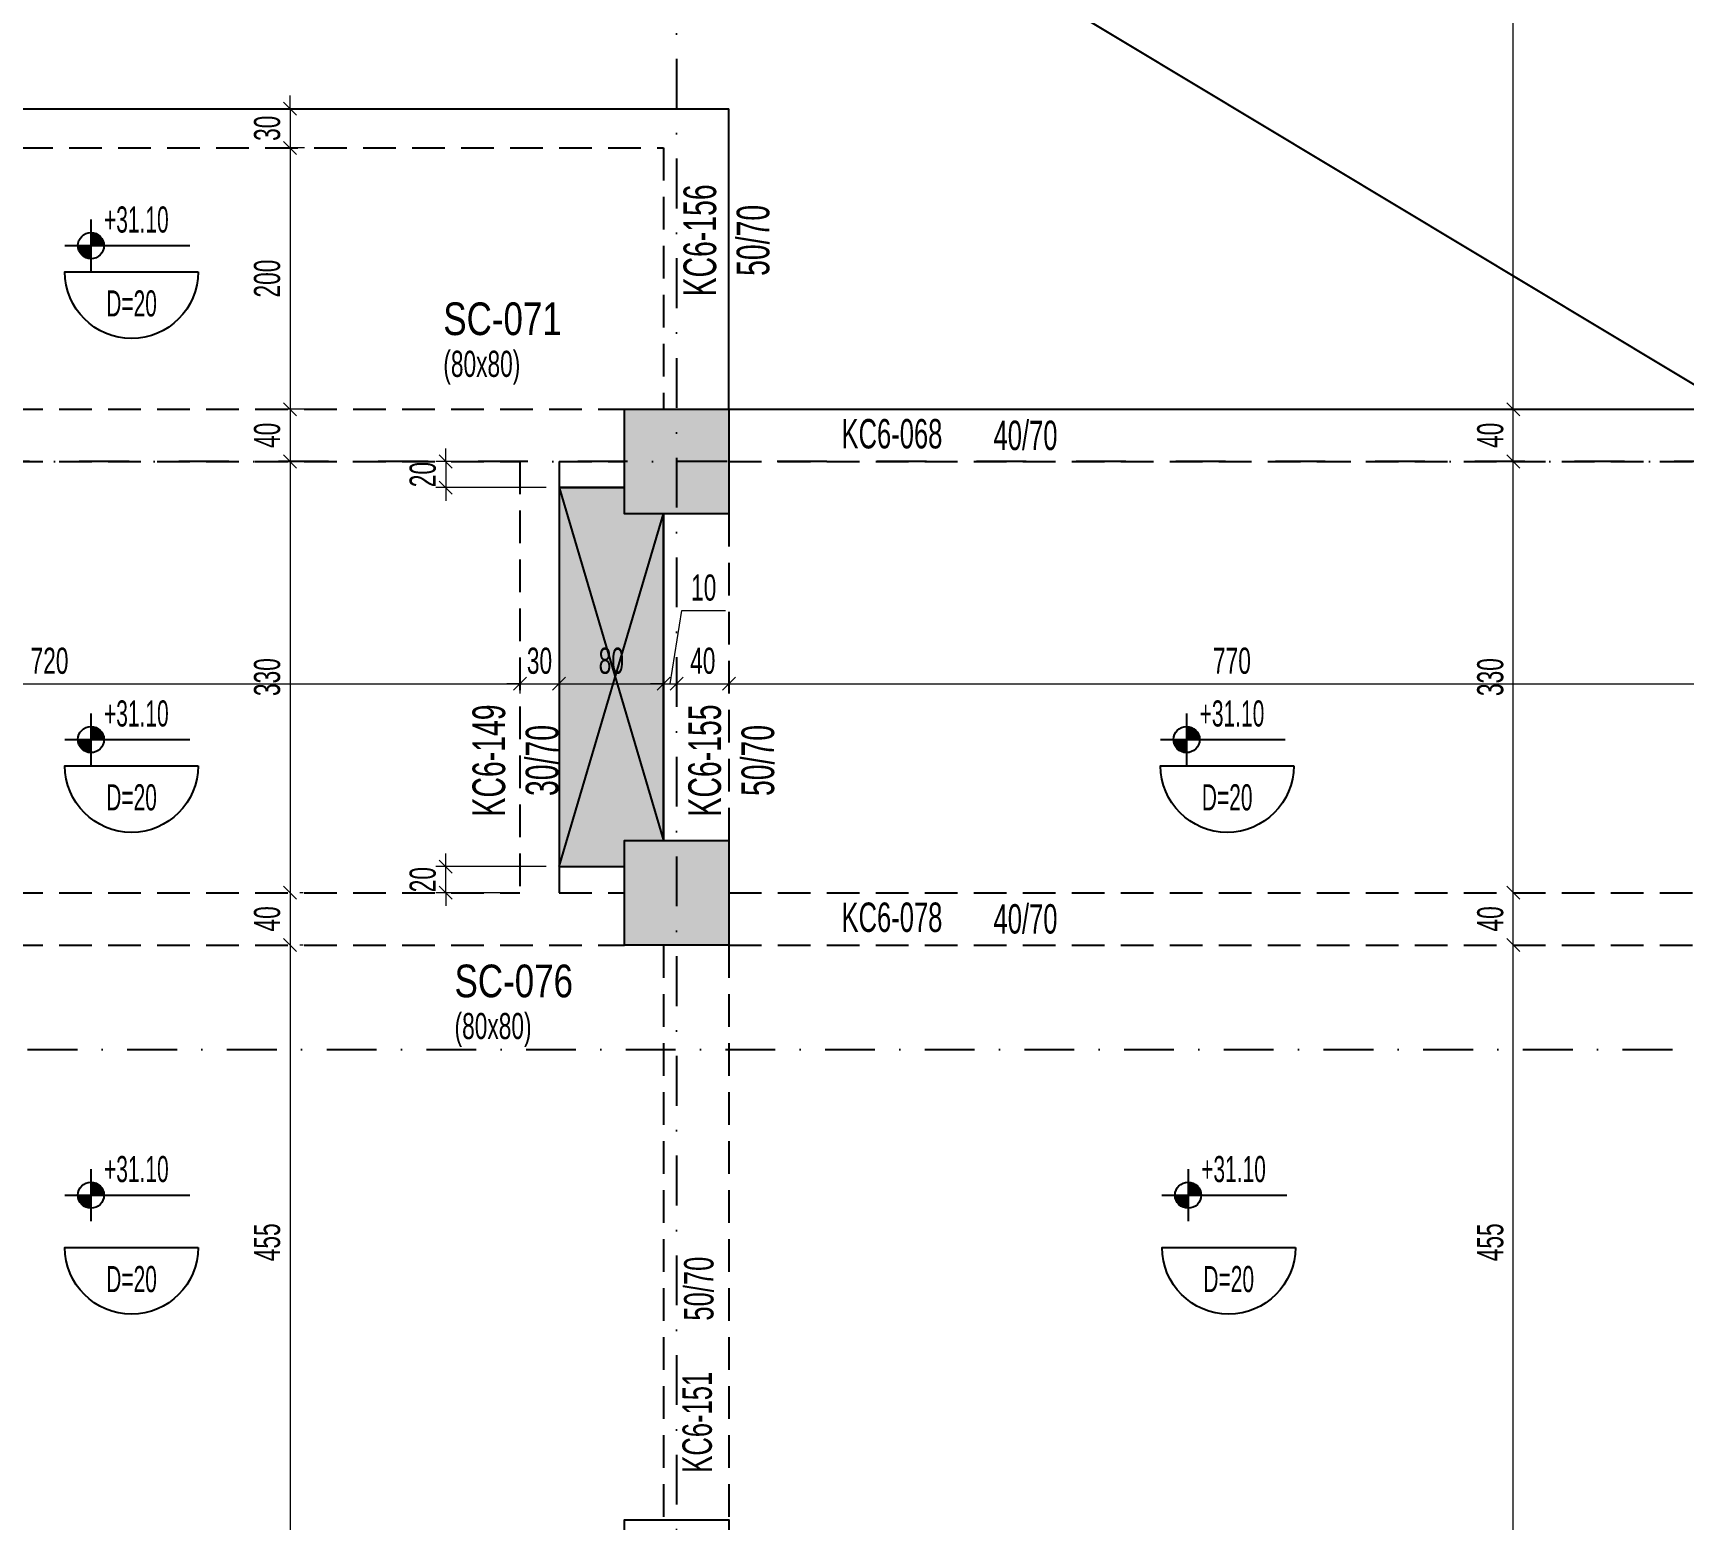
# Model space of a CAD drawing. Header units: millimetres. Extents: x -10495 to 6687, y -755 to 43288.
# Drawn here: x 2907 to 4171, y 890 to 2028 of the extents above; entities that cross this region are included whole.
import ezdxf
from ezdxf.enums import TextEntityAlignment as Align

# ---------------------------------------------------------------- set-up
doc = ezdxf.new("R2010")
doc.units = ezdxf.units.MM
doc.header["$LTSCALE"] = 100
doc.header["$PDSIZE"] = -100
doc.linetypes.add('DASHDOT', pattern=[25.4, 12.7, -6.35, 0, -6.35])
doc.linetypes.add('HIDDEN', pattern=[0.375, 0.25, -0.125])
for name, color, linetype in [('AKS_ULK', 8, 'DASHDOT'), ('BOSLUK SEMBOL_ULK', 118, 'Continuous'), ('BOSLUK_ULK', 21, 'Continuous'), ('KOLON-PERDE CEKIRDEK_ULK', 4, 'Continuous'), ('KOT_ULK', 7, 'Continuous'), ('TARAMA BOSLUK-TARIF SEFFAF YUZEYLER_ULK', 159, 'Continuous'), ('TARAMA SOLID_ULK', 251, 'Continuous')]:
    doc.layers.add(name, color=color, linetype=linetype)
for name, color, linetype, lineweight in [('DOSEME ISMI_ULK', 244, 'Continuous', 25), ('KIRIS BOYUT_ULK', 232, 'Continuous', 13), ('KIRIS CIZGI DUZ_ULK', 41, 'Continuous', 25), ('KIRIS CIZGI KESIK_ULK', 41, 'HIDDEN', 25), ('KIRIS ISIM_ULK', 221, 'Continuous', 13), ('KOLON BOYUT_ULK', 255, 'Continuous', 13), ('KOLON ISIM_ULK', 91, 'Continuous', 13), ('OLCU IC_ULK', 146, 'Continuous', 18)]:
    doc.layers.add(name, color=color, linetype=linetype, lineweight=lineweight)
doc.styles.add('ulkr-simplxtw.shx', font='ulkr-simplxtw.shx', dxfattribs={"width": 0.65})
doc.dimstyles.new('1-100-IC_ULK', dxfattribs={"dimscale": 10, "dimtxt": 2, "dimasz": 1, "dimexe": 0.75, "dimexo": 1, "dimgap": 0.75, "dimtad": 1, "dimdec": 1, "dimzin": 9, "dimdsep": 46, "dimtxsty": 'ulkr-simplxtw.shx', "dimblk": 'OBLIQUE', "dimcen": 0.1, "dimdle": 0.5, "dimclrd": 146, "dimclre": 146, "dimclrt": 2, "dimadec": 0, "dimazin": 2, "dimtfac": 1, "dimtdec": 1, "dimtix": 1, "dimtmove": 2, "dimatfit": 3, "dimldrblk": 'OBLIQUE', "dimfxl": 1, "dimtolj": 1, "dimtzin": 0, "dimlwd": -1, "dimlwe": -1, "dimarcsym": 0})

# ---------------------------------------------------------------- blocks, each defined once
blk = doc.blocks.new('*U17')
at = {"layer": 'KOT_ULK'}
h = blk.add_hatch(color=251, dxfattribs=at)
h.dxf.hatch_style = 1
h.paths.add_polyline_path([(0, 0), (-10, 0, 0.414214), (0, -10)])
h = blk.add_hatch(color=251, dxfattribs=at)
h.dxf.hatch_style = 1
h.paths.add_polyline_path([(10, 0, 0.414214), (0, 10), (0, 0)])
at = {"layer": 'KOT_ULK', "color": 12}
for p, q in [((0, 20), (0, -20)), ((-20, 0), (75.6, 0))]:
    blk.add_line(p, q, dxfattribs=at)
blk.add_circle((0, 0), 10, dxfattribs=at)
at = {"layer": 'KOT_ULK', "style": 'ulkr-simplxtw.shx', "width": 0.6}
for tag, p in [('6', (10, 145)), ('5', (10, 118)), ('4', (10, 91)), ('3', (10, 64)), ('2', (10, 37)), ('1', (10, 10))]:
    blk.add_attdef(tag, p, '', height=20, dxfattribs=at)
at = {"layer": 'KOT_ULK', "color": 242, "style": 'ulkr-simplxtw.shx', "width": 0.65}
blk.add_attdef('NOT', text='', height=20, dxfattribs=at).set_placement((14.8, -10), align=Align.TOP_LEFT)
blk = doc.blocks.new('Döşeme kalınğı_ULK')
at = {"layer": 'DOSEME ISMI_ULK', "color": 12}
blk.add_lwpolyline([(51, 0, -1), (-51, 0)], format="xyb", close=True, dxfattribs=at)
at = {"layer": 'DOSEME ISMI_ULK', "style": 'ulkr-simplxtw.shx', "width": 0.6}
blk.add_attdef('1', text='', height=20, dxfattribs=at).set_placement((0, -14.2), align=Align.TOP_CENTER)
blk = doc.blocks.new('*U26')
at = {"layer": 'KOLON BOYUT_ULK', "style": 'ulkr-simplxtw.shx', "width": 0.65}
blk.add_attdef('2', text='', height=20, dxfattribs=at).set_placement((0, -37), align=Align.TOP_LEFT)
at = {"layer": 'KOLON ISIM_ULK', "style": 'ulkr-simplxtw.shx', "width": 0.8}
blk.add_attdef('1', text='', height=25, dxfattribs=at).set_placement((0, 0), align=Align.TOP_LEFT)
blk = doc.blocks.new('_Oblique')
at = {"color": 0, "linetype": 'ByBlock', "lineweight": -2}
blk.add_line((-0.5, -0.5), (0.5, 0.5), dxfattribs=at)
blk = doc.blocks.new('*D1460')
at = {"layer": 'Defpoints', "color": 0, "transparency": 16777216}
for p in [(4015.3, 1330), (4040.3, 1330), (4015.3, 875)]:
    blk.add_point(p, dxfattribs=at)
at = {"layer": 'OLCU IC_ULK', "color": 146, "transparency": 16777216}
blk.add_line((4040.3, 870), (4040.3, 1335), dxfattribs=at)
at = {"layer": 'OLCU IC_ULK', "color": 146, "linetype": 'Continuous', "transparency": 16777216}
for p, q in [((4040.3, 1330), (4047.8, 1330)), ((4040.3, 875), (4047.8, 875))]:
    blk.add_line(p, q, dxfattribs=at)
at = {"layer": 'OLCU IC_ULK', "color": 146, "transparency": 16777216, "xscale": 10, "yscale": 10, "zscale": 10}
for p, rotation in [((4040.3, 1330), 90), ((4040.3, 875), 270)]:
    blk.add_blockref('_Oblique', p, dxfattribs=dict(at, rotation=rotation))
at = {"layer": 'OLCU IC_ULK', "color": 2, "transparency": 16777216, "insert": (4022.8, 1102.5), "char_height": 20, "attachment_point": 5, "rotation": 90, "style": 'ulkr-simplxtw.shx'}
blk.add_mtext('\\A1;455', dxfattribs=at)
blk = doc.blocks.new('*D1461')
at = {"layer": 'Defpoints', "color": 0, "transparency": 16777216}
for p in [(4015.3, 1370), (4040.3, 1370), (4015.3, 1330)]:
    blk.add_point(p, dxfattribs=at)
at = {"layer": 'OLCU IC_ULK', "color": 146, "transparency": 16777216}
blk.add_line((4040.3, 1325), (4040.3, 1375), dxfattribs=at)
at = {"layer": 'OLCU IC_ULK', "color": 146, "linetype": 'Continuous', "transparency": 16777216}
for p, q in [((4040.3, 1370), (4047.8, 1370)), ((4040.3, 1330), (4047.8, 1330))]:
    blk.add_line(p, q, dxfattribs=at)
at = {"layer": 'OLCU IC_ULK', "color": 146, "transparency": 16777216, "xscale": 10, "yscale": 10, "zscale": 10}
for p, rotation in [((4040.3, 1370), 90), ((4040.3, 1330), 270)]:
    blk.add_blockref('_Oblique', p, dxfattribs=dict(at, rotation=rotation))
at = {"layer": 'OLCU IC_ULK', "color": 2, "transparency": 16777216, "insert": (4022.8, 1350), "char_height": 20, "attachment_point": 5, "rotation": 90, "style": 'ulkr-simplxtw.shx'}
blk.add_mtext('\\A1;40', dxfattribs=at)
blk = doc.blocks.new('*D1462')
at = {"layer": 'Defpoints', "color": 0, "transparency": 16777216}
for p in [(4015.3, 1700), (4040.3, 1700), (4015.3, 1370)]:
    blk.add_point(p, dxfattribs=at)
at = {"layer": 'OLCU IC_ULK', "color": 146, "transparency": 16777216}
blk.add_line((4040.3, 1365), (4040.3, 1705), dxfattribs=at)
at = {"layer": 'OLCU IC_ULK', "color": 146, "linetype": 'Continuous', "transparency": 16777216}
for p, q in [((4040.3, 1700), (4047.8, 1700)), ((4040.3, 1370), (4047.8, 1370))]:
    blk.add_line(p, q, dxfattribs=at)
at = {"layer": 'OLCU IC_ULK', "color": 146, "transparency": 16777216, "xscale": 10, "yscale": 10, "zscale": 10}
for p, rotation in [((4040.3, 1700), 90), ((4040.3, 1370), 270)]:
    blk.add_blockref('_Oblique', p, dxfattribs=dict(at, rotation=rotation))
at = {"layer": 'OLCU IC_ULK', "color": 2, "transparency": 16777216, "insert": (4022.8, 1535), "char_height": 20, "attachment_point": 5, "rotation": 90, "style": 'ulkr-simplxtw.shx'}
blk.add_mtext('\\A1;330', dxfattribs=at)
blk = doc.blocks.new('*D1463')
at = {"layer": 'Defpoints', "color": 0, "transparency": 16777216}
for p in [(4015.3, 1740), (4040.3, 1740), (4015.3, 1700)]:
    blk.add_point(p, dxfattribs=at)
at = {"layer": 'OLCU IC_ULK', "color": 146, "transparency": 16777216}
blk.add_line((4040.3, 1695), (4040.3, 1745), dxfattribs=at)
at = {"layer": 'OLCU IC_ULK', "color": 146, "linetype": 'Continuous', "transparency": 16777216}
for p, q in [((4040.3, 1740), (4047.8, 1740)), ((4040.3, 1700), (4047.8, 1700))]:
    blk.add_line(p, q, dxfattribs=at)
at = {"layer": 'OLCU IC_ULK', "color": 146, "transparency": 16777216, "xscale": 10, "yscale": 10, "zscale": 10}
for p, rotation in [((4040.3, 1740), 90), ((4040.3, 1700), 270)]:
    blk.add_blockref('_Oblique', p, dxfattribs=dict(at, rotation=rotation))
at = {"layer": 'OLCU IC_ULK', "color": 2, "transparency": 16777216, "insert": (4022.8, 1720), "char_height": 20, "attachment_point": 5, "rotation": 90, "style": 'ulkr-simplxtw.shx'}
blk.add_mtext('\\A1;40', dxfattribs=at)
blk = doc.blocks.new('*D1464')
at = {"layer": 'Defpoints', "color": 0, "transparency": 16777216}
for p in [(4015.3, 3360), (4040.3, 3360), (4015.3, 1740)]:
    blk.add_point(p, dxfattribs=at)
at = {"layer": 'OLCU IC_ULK', "color": 146, "transparency": 16777216}
blk.add_line((4040.3, 1735), (4040.3, 3365), dxfattribs=at)
at = {"layer": 'OLCU IC_ULK', "color": 146, "linetype": 'Continuous', "transparency": 16777216}
for p, q in [((4040.3, 3360), (4047.8, 3360)), ((4040.3, 1740), (4047.8, 1740))]:
    blk.add_line(p, q, dxfattribs=at)
at = {"layer": 'OLCU IC_ULK', "color": 146, "transparency": 16777216, "xscale": 10, "yscale": 10, "zscale": 10}
for p, rotation in [((4040.3, 3360), 90), ((4040.3, 1740), 270)]:
    blk.add_blockref('_Oblique', p, dxfattribs=dict(at, rotation=rotation))
at = {"layer": 'OLCU IC_ULK', "color": 2, "transparency": 16777216, "insert": (4022.8, 2550), "char_height": 20, "attachment_point": 5, "rotation": 90, "style": 'ulkr-simplxtw.shx'}
blk.add_mtext('\\A1;1620', dxfattribs=at)
blk = doc.blocks.new('*D1532')
at = {"layer": 'Defpoints', "color": 0, "transparency": 16777216}
for p in [(2560, 1557.4), (3280, 1554.9), (3280, 1529.9)]:
    blk.add_point(p, dxfattribs=at)
at = {"layer": 'OLCU IC_ULK', "color": 146, "transparency": 16777216}
blk.add_line((2555, 1529.9), (3285, 1529.9), dxfattribs=at)
at = {"layer": 'OLCU IC_ULK', "color": 146, "linetype": 'Continuous', "transparency": 16777216}
for p, q in [((2560, 1529.9), (2560, 1522.4)), ((3280, 1529.9), (3280, 1522.4))]:
    blk.add_line(p, q, dxfattribs=at)
at = {"layer": 'OLCU IC_ULK', "color": 146, "transparency": 16777216, "xscale": 10, "yscale": 10, "zscale": 10, "rotation": 180}
blk.add_blockref('_Oblique', (2560, 1529.9), dxfattribs=at)
at = {"layer": 'OLCU IC_ULK', "color": 146, "transparency": 16777216, "xscale": 10, "yscale": 10, "zscale": 10}
blk.add_blockref('_Oblique', (3280, 1529.9), dxfattribs=at)
at = {"layer": 'OLCU IC_ULK', "color": 2, "transparency": 16777216, "insert": (2920, 1547.4), "char_height": 20, "attachment_point": 5, "style": 'ulkr-simplxtw.shx'}
blk.add_mtext('\\A1;720', dxfattribs=at)
blk = doc.blocks.new('*D1533')
at = {"layer": 'Defpoints', "color": 0, "transparency": 16777216}
for p in [(3390, 1554.9), (3400, 1554.9), (3400, 1529.9)]:
    blk.add_point(p, dxfattribs=at)
at = {"layer": 'OLCU IC_ULK', "color": 146, "transparency": 16777216}
for p, q in [((3395, 1529.9), (3403.9, 1585.9)), ((3403.9, 1585.9), (3437.5, 1585.9)), ((3390, 1529.9), (3380, 1529.9)), ((3390, 1529.9), (3400, 1529.9)), ((3390, 1529.9), (3400, 1529.9)), ((3400, 1529.9), (3410, 1529.9))]:
    blk.add_line(p, q, dxfattribs=at)
at = {"layer": 'OLCU IC_ULK', "color": 146, "linetype": 'Continuous', "transparency": 16777216}
for p, q in [((3390, 1529.9), (3390, 1522.4)), ((3400, 1529.9), (3400, 1522.4))]:
    blk.add_line(p, q, dxfattribs=at)
at = {"layer": 'OLCU IC_ULK', "color": 146, "transparency": 16777216, "xscale": 10, "yscale": 10, "zscale": 10}
blk.add_blockref('_Oblique', (3390, 1529.9), dxfattribs=at)
at = {"layer": 'OLCU IC_ULK', "color": 146, "transparency": 16777216, "xscale": 10, "yscale": 10, "zscale": 10, "rotation": 180}
blk.add_blockref('_Oblique', (3400, 1529.9), dxfattribs=at)
at = {"layer": 'OLCU IC_ULK', "color": 2, "transparency": 16777216, "insert": (3420.7, 1603.4), "char_height": 20, "attachment_point": 5, "style": 'ulkr-simplxtw.shx'}
blk.add_mtext('\\A1;10', dxfattribs=at)
blk = doc.blocks.new('*D1534')
at = {"layer": 'Defpoints', "color": 0, "transparency": 16777216}
for p in [(3400, 1554.9), (3440, 1554.9), (3440, 1529.9)]:
    blk.add_point(p, dxfattribs=at)
at = {"layer": 'OLCU IC_ULK', "color": 146, "transparency": 16777216}
blk.add_line((3395, 1529.9), (3445, 1529.9), dxfattribs=at)
at = {"layer": 'OLCU IC_ULK', "color": 146, "linetype": 'Continuous', "transparency": 16777216}
for p, q in [((3400, 1529.9), (3400, 1522.4)), ((3440, 1529.9), (3440, 1522.4))]:
    blk.add_line(p, q, dxfattribs=at)
at = {"layer": 'OLCU IC_ULK', "color": 146, "transparency": 16777216, "xscale": 10, "yscale": 10, "zscale": 10, "rotation": 180}
blk.add_blockref('_Oblique', (3400, 1529.9), dxfattribs=at)
at = {"layer": 'OLCU IC_ULK', "color": 146, "transparency": 16777216, "xscale": 10, "yscale": 10, "zscale": 10}
blk.add_blockref('_Oblique', (3440, 1529.9), dxfattribs=at)
at = {"layer": 'OLCU IC_ULK', "color": 2, "transparency": 16777216, "insert": (3420, 1547.4), "char_height": 20, "attachment_point": 5, "style": 'ulkr-simplxtw.shx'}
blk.add_mtext('\\A1;40', dxfattribs=at)
blk = doc.blocks.new('*D1536')
at = {"layer": 'Defpoints', "color": 0, "transparency": 16777216}
for p in [(3440, 1554.9), (4210, 1554.9), (4210, 1529.9)]:
    blk.add_point(p, dxfattribs=at)
at = {"layer": 'OLCU IC_ULK', "color": 146, "transparency": 16777216}
blk.add_line((3435, 1529.9), (4215, 1529.9), dxfattribs=at)
at = {"layer": 'OLCU IC_ULK', "color": 146, "linetype": 'Continuous', "transparency": 16777216}
for p, q in [((3440, 1529.9), (3440, 1522.4)), ((4210, 1529.9), (4210, 1522.4))]:
    blk.add_line(p, q, dxfattribs=at)
at = {"layer": 'OLCU IC_ULK', "color": 146, "transparency": 16777216, "xscale": 10, "yscale": 10, "zscale": 10, "rotation": 180}
blk.add_blockref('_Oblique', (3440, 1529.9), dxfattribs=at)
at = {"layer": 'OLCU IC_ULK', "color": 146, "transparency": 16777216, "xscale": 10, "yscale": 10, "zscale": 10}
blk.add_blockref('_Oblique', (4210, 1529.9), dxfattribs=at)
at = {"layer": 'OLCU IC_ULK', "color": 2, "transparency": 16777216, "insert": (3825, 1547.4), "char_height": 20, "attachment_point": 5, "style": 'ulkr-simplxtw.shx'}
blk.add_mtext('\\A1;770', dxfattribs=at)
blk = doc.blocks.new('*D1548')
at = {"layer": 'Defpoints', "color": 0, "transparency": 16777216}
for p in [(3310, 1554.9), (3390, 1554.9), (3390, 1529.9)]:
    blk.add_point(p, dxfattribs=at)
at = {"layer": 'OLCU IC_ULK', "color": 146, "linetype": 'Continuous', "transparency": 16777216}
for p, q in [((3310, 1544.9), (3310, 1522.4)), ((3390, 1544.9), (3390, 1522.4))]:
    blk.add_line(p, q, dxfattribs=at)
at = {"layer": 'OLCU IC_ULK', "color": 146, "transparency": 16777216}
blk.add_line((3305, 1529.9), (3395, 1529.9), dxfattribs=at)
at = {"layer": 'OLCU IC_ULK', "color": 146, "transparency": 16777216, "xscale": 10, "yscale": 10, "zscale": 10, "rotation": 180}
blk.add_blockref('_Oblique', (3310, 1529.9), dxfattribs=at)
at = {"layer": 'OLCU IC_ULK', "color": 146, "transparency": 16777216, "xscale": 10, "yscale": 10, "zscale": 10}
blk.add_blockref('_Oblique', (3390, 1529.9), dxfattribs=at)
at = {"layer": 'OLCU IC_ULK', "color": 2, "transparency": 16777216, "insert": (3350, 1547.4), "char_height": 20, "attachment_point": 5, "style": 'ulkr-simplxtw.shx'}
blk.add_mtext('\\A1;80', dxfattribs=at)
blk = doc.blocks.new('*D1549')
at = {"layer": 'Defpoints', "color": 0, "transparency": 16777216}
for p in [(3280, 1554.9), (3310, 1554.9), (3310, 1529.9)]:
    blk.add_point(p, dxfattribs=at)
at = {"layer": 'OLCU IC_ULK', "color": 146, "linetype": 'Continuous', "transparency": 16777216}
for p, q in [((3280, 1544.9), (3280, 1522.4)), ((3310, 1544.9), (3310, 1522.4))]:
    blk.add_line(p, q, dxfattribs=at)
at = {"layer": 'OLCU IC_ULK', "color": 146, "transparency": 16777216}
for p, q in [((3280, 1529.9), (3270, 1529.9)), ((3280, 1529.9), (3310, 1529.9)), ((3310, 1529.9), (3320, 1529.9))]:
    blk.add_line(p, q, dxfattribs=at)
at = {"layer": 'OLCU IC_ULK', "color": 146, "transparency": 16777216, "xscale": 10, "yscale": 10, "zscale": 10}
blk.add_blockref('_Oblique', (3280, 1529.9), dxfattribs=at)
at = {"layer": 'OLCU IC_ULK', "color": 146, "transparency": 16777216, "xscale": 10, "yscale": 10, "zscale": 10, "rotation": 180}
blk.add_blockref('_Oblique', (3310, 1529.9), dxfattribs=at)
at = {"layer": 'OLCU IC_ULK', "color": 2, "transparency": 16777216, "insert": (3295, 1547.4), "char_height": 20, "attachment_point": 5, "style": 'ulkr-simplxtw.shx'}
blk.add_mtext('\\A1;30', dxfattribs=at)
blk = doc.blocks.new('*D1578')
at = {"layer": 'Defpoints', "color": 0, "transparency": 16777216}
for p in [(3223.2, 1390), (3310, 1390), (3280, 1370)]:
    blk.add_point(p, dxfattribs=at)
at = {"layer": 'OLCU IC_ULK', "color": 146, "linetype": 'Continuous', "transparency": 16777216}
for p, q in [((3300, 1390), (3215.7, 1390)), ((3270, 1370), (3215.7, 1370))]:
    blk.add_line(p, q, dxfattribs=at)
at = {"layer": 'OLCU IC_ULK', "color": 146, "transparency": 16777216}
for p, q in [((3223.2, 1390), (3223.2, 1400)), ((3223.2, 1370), (3223.2, 1390)), ((3223.2, 1370), (3223.2, 1360))]:
    blk.add_line(p, q, dxfattribs=at)
at = {"layer": 'OLCU IC_ULK', "color": 146, "transparency": 16777216, "xscale": 10, "yscale": 10, "zscale": 10}
for p, rotation in [((3223.2, 1390), 270), ((3223.2, 1370), 90)]:
    blk.add_blockref('_Oblique', p, dxfattribs=dict(at, rotation=rotation))
at = {"layer": 'OLCU IC_ULK', "color": 2, "transparency": 16777216, "insert": (3205.7, 1380), "char_height": 20, "attachment_point": 5, "rotation": 90, "style": 'ulkr-simplxtw.shx'}
blk.add_mtext('\\A1;20', dxfattribs=at)
blk = doc.blocks.new('*D1631')
at = {"layer": 'Defpoints', "color": 0, "transparency": 16777216}
for p in [(3280, 1700), (3223.2, 1680), (3310, 1680)]:
    blk.add_point(p, dxfattribs=at)
at = {"layer": 'OLCU IC_ULK', "color": 146, "transparency": 16777216}
for p, q in [((3223.2, 1700), (3223.2, 1710)), ((3223.2, 1700), (3223.2, 1680)), ((3223.2, 1680), (3223.2, 1670))]:
    blk.add_line(p, q, dxfattribs=at)
at = {"layer": 'OLCU IC_ULK', "color": 146, "linetype": 'Continuous', "transparency": 16777216}
for p, q in [((3270, 1700), (3215.7, 1700)), ((3300, 1680), (3215.7, 1680))]:
    blk.add_line(p, q, dxfattribs=at)
at = {"layer": 'OLCU IC_ULK', "color": 146, "transparency": 16777216, "xscale": 10, "yscale": 10, "zscale": 10}
for p, rotation in [((3223.2, 1700), 270), ((3223.2, 1680), 90)]:
    blk.add_blockref('_Oblique', p, dxfattribs=dict(at, rotation=rotation))
at = {"layer": 'OLCU IC_ULK', "color": 2, "transparency": 16777216, "insert": (3205.7, 1690), "char_height": 20, "attachment_point": 5, "rotation": 90, "style": 'ulkr-simplxtw.shx'}
blk.add_mtext('\\A1;20', dxfattribs=at)
blk = doc.blocks.new('*D1643')
at = {"layer": 'Defpoints', "color": 0, "transparency": 16777216}
for p in [(3125.2, 1970), (3104.1, 1940), (3125.2, 1940)]:
    blk.add_point(p, dxfattribs=at)
at = {"layer": 'OLCU IC_ULK', "color": 146, "transparency": 16777216}
for p, q in [((3104.1, 1970), (3104.1, 1980)), ((3104.1, 1970), (3104.1, 1940)), ((3104.1, 1940), (3104.1, 1930))]:
    blk.add_line(p, q, dxfattribs=at)
at = {"layer": 'OLCU IC_ULK', "color": 146, "linetype": 'Continuous', "transparency": 16777216}
for p, q in [((3115.2, 1970), (3096.6, 1970)), ((3115.2, 1940), (3096.6, 1940))]:
    blk.add_line(p, q, dxfattribs=at)
at = {"layer": 'OLCU IC_ULK', "color": 146, "transparency": 16777216, "xscale": 10, "yscale": 10, "zscale": 10}
for p, rotation in [((3104.1, 1970), 270), ((3104.1, 1940), 90)]:
    blk.add_blockref('_Oblique', p, dxfattribs=dict(at, rotation=rotation))
at = {"layer": 'OLCU IC_ULK', "color": 2, "transparency": 16777216, "insert": (3086.6, 1955), "char_height": 20, "attachment_point": 5, "rotation": 90, "style": 'ulkr-simplxtw.shx'}
blk.add_mtext('\\A1;30', dxfattribs=at)
blk = doc.blocks.new('*D1644')
at = {"layer": 'Defpoints', "color": 0, "transparency": 16777216}
for p in [(3125.2, 1940), (3104.1, 1740), (3125.2, 1740)]:
    blk.add_point(p, dxfattribs=at)
at = {"layer": 'OLCU IC_ULK', "color": 146, "linetype": 'Continuous', "transparency": 16777216}
for p, q in [((3115.2, 1940), (3096.6, 1940)), ((3115.2, 1740), (3096.6, 1740))]:
    blk.add_line(p, q, dxfattribs=at)
at = {"layer": 'OLCU IC_ULK', "color": 146, "transparency": 16777216}
blk.add_line((3104.1, 1945), (3104.1, 1735), dxfattribs=at)
at = {"layer": 'OLCU IC_ULK', "color": 146, "transparency": 16777216, "xscale": 10, "yscale": 10, "zscale": 10}
for p, rotation in [((3104.1, 1940), 90), ((3104.1, 1740), 270)]:
    blk.add_blockref('_Oblique', p, dxfattribs=dict(at, rotation=rotation))
at = {"layer": 'OLCU IC_ULK', "color": 2, "transparency": 16777216, "insert": (3086.6, 1840), "char_height": 20, "attachment_point": 5, "rotation": 90, "style": 'ulkr-simplxtw.shx'}
blk.add_mtext('\\A1;200', dxfattribs=at)
blk = doc.blocks.new('*D1645')
at = {"layer": 'Defpoints', "color": 0, "transparency": 16777216}
for p in [(3125.2, 1740), (3104.1, 1700), (3125.2, 1700)]:
    blk.add_point(p, dxfattribs=at)
at = {"layer": 'OLCU IC_ULK', "color": 146, "transparency": 16777216}
blk.add_line((3104.1, 1745), (3104.1, 1695), dxfattribs=at)
at = {"layer": 'OLCU IC_ULK', "color": 146, "linetype": 'Continuous', "transparency": 16777216}
for p, q in [((3115.2, 1740), (3096.6, 1740)), ((3115.2, 1700), (3096.6, 1700))]:
    blk.add_line(p, q, dxfattribs=at)
at = {"layer": 'OLCU IC_ULK', "color": 146, "transparency": 16777216, "xscale": 10, "yscale": 10, "zscale": 10}
for p, rotation in [((3104.1, 1740), 90), ((3104.1, 1700), 270)]:
    blk.add_blockref('_Oblique', p, dxfattribs=dict(at, rotation=rotation))
at = {"layer": 'OLCU IC_ULK', "color": 2, "transparency": 16777216, "insert": (3086.6, 1720), "char_height": 20, "attachment_point": 5, "rotation": 90, "style": 'ulkr-simplxtw.shx'}
blk.add_mtext('\\A1;40', dxfattribs=at)
blk = doc.blocks.new('*D1646')
at = {"layer": 'Defpoints', "color": 0, "transparency": 16777216}
for p in [(3125.2, 1700), (3104.1, 1370), (3104.1, 1370)]:
    blk.add_point(p, dxfattribs=at)
at = {"layer": 'OLCU IC_ULK', "color": 146, "linetype": 'Continuous', "transparency": 16777216}
for p, q in [((3115.2, 1700), (3096.6, 1700)), ((3114.1, 1370), (3111.6, 1370))]:
    blk.add_line(p, q, dxfattribs=at)
at = {"layer": 'OLCU IC_ULK', "color": 146, "transparency": 16777216}
blk.add_line((3104.1, 1705), (3104.1, 1365), dxfattribs=at)
at = {"layer": 'OLCU IC_ULK', "color": 146, "transparency": 16777216, "xscale": 10, "yscale": 10, "zscale": 10}
for p, rotation in [((3104.1, 1700), 90), ((3104.1, 1370), 270)]:
    blk.add_blockref('_Oblique', p, dxfattribs=dict(at, rotation=rotation))
at = {"layer": 'OLCU IC_ULK', "color": 2, "transparency": 16777216, "insert": (3086.6, 1535), "char_height": 20, "attachment_point": 5, "rotation": 90, "style": 'ulkr-simplxtw.shx'}
blk.add_mtext('\\A1;330', dxfattribs=at)
blk = doc.blocks.new('*D1647')
at = {"layer": 'Defpoints', "color": 0, "transparency": 16777216}
for p in [(3104.1, 1370), (3104.1, 1330), (3104.1, 1330)]:
    blk.add_point(p, dxfattribs=at)
at = {"layer": 'OLCU IC_ULK', "color": 146, "transparency": 16777216}
blk.add_line((3104.1, 1375), (3104.1, 1325), dxfattribs=at)
at = {"layer": 'OLCU IC_ULK', "color": 146, "linetype": 'Continuous', "transparency": 16777216}
for p, q in [((3114.1, 1370), (3111.6, 1370)), ((3114.1, 1330), (3111.6, 1330))]:
    blk.add_line(p, q, dxfattribs=at)
at = {"layer": 'OLCU IC_ULK', "color": 146, "transparency": 16777216, "xscale": 10, "yscale": 10, "zscale": 10}
for p, rotation in [((3104.1, 1370), 90), ((3104.1, 1330), 270)]:
    blk.add_blockref('_Oblique', p, dxfattribs=dict(at, rotation=rotation))
at = {"layer": 'OLCU IC_ULK', "color": 2, "transparency": 16777216, "insert": (3086.6, 1350), "char_height": 20, "attachment_point": 5, "rotation": 90, "style": 'ulkr-simplxtw.shx'}
blk.add_mtext('\\A1;40', dxfattribs=at)
blk = doc.blocks.new('*D1648')
at = {"layer": 'Defpoints', "color": 0, "transparency": 16777216}
for p in [(3104.1, 1330), (3104.1, 875), (3104.1, 875)]:
    blk.add_point(p, dxfattribs=at)
at = {"layer": 'OLCU IC_ULK', "color": 146, "transparency": 16777216}
blk.add_line((3104.1, 1335), (3104.1, 870), dxfattribs=at)
at = {"layer": 'OLCU IC_ULK', "color": 146, "linetype": 'Continuous', "transparency": 16777216}
for p, q in [((3114.1, 1330), (3111.6, 1330)), ((3114.1, 875), (3111.6, 875))]:
    blk.add_line(p, q, dxfattribs=at)
at = {"layer": 'OLCU IC_ULK', "color": 146, "transparency": 16777216, "xscale": 10, "yscale": 10, "zscale": 10}
for p, rotation in [((3104.1, 1330), 90), ((3104.1, 875), 270)]:
    blk.add_blockref('_Oblique', p, dxfattribs=dict(at, rotation=rotation))
at = {"layer": 'OLCU IC_ULK', "color": 2, "transparency": 16777216, "insert": (3086.6, 1102.5), "char_height": 20, "attachment_point": 5, "rotation": 90, "style": 'ulkr-simplxtw.shx'}
blk.add_mtext('\\A1;455', dxfattribs=at)
blk = doc.blocks.new('Kiriş_Sembol_ULK')
at = {"layer": 'KIRIS BOYUT_ULK', "style": 'ulkr-simplxtw.shx', "width": 0.65}
blk.add_attdef('B', text='', height=25, dxfattribs=at).set_placement((21, 0.4), align=Align.MIDDLE_LEFT)
at = {"layer": 'KIRIS ISIM_ULK', "style": 'ulkr-simplxtw.shx', "width": 0.65}
blk.add_attdef('K', text='', height=25, dxfattribs=at).set_placement((-18.2, 12.9), align=Align.TOP_RIGHT)
blk = doc.blocks.new('*U9')
at = {"layer": 'KIRIS BOYUT_ULK', "style": 'ulkr-simplxtw.shx', "width": 0.65}
blk.add_attdef('B', text='', height=25, dxfattribs=at).set_placement((10.8, -15.7), align=Align.TOP_CENTER)
at = {"layer": 'KIRIS ISIM_ULK', "style": 'ulkr-simplxtw.shx', "width": 0.65}
blk.add_attdef('K', text='', height=25, dxfattribs=at).set_placement((10.8, 25), align=Align.TOP_CENTER)

msp = doc.modelspace()

# ---------------------------------------------------------------- hatches: boundary and pattern name
at = {"layer": 'TARAMA BOSLUK-TARIF SEFFAF YUZEYLER_ULK'}
h = msp.add_hatch(color=256, dxfattribs=at)
h.dxf.hatch_style = 1
h.paths.add_polyline_path([(3390, 1660), (3360, 1660), (3360, 1680), (3310, 1680), (3310, 1390), (3360, 1390), (3360, 1410), (3390, 1410)])
at = {"layer": 'TARAMA SOLID_ULK'}
h = msp.add_hatch(color=256, dxfattribs=at)
h.dxf.hatch_style = 1
h.paths.add_polyline_path([(3440, 1740), (3440, 1660), (3360, 1660), (3360, 1740)])
h = msp.add_hatch(color=256, dxfattribs=at)
h.dxf.hatch_style = 1
h.paths.add_polyline_path([(3440, 1410), (3440, 1330), (3360, 1330), (3360, 1410)])

# ---------------------------------------------------------------- linework, layer by layer
at = {"layer": 'AKS_ULK', "ltscale": 0.03}
for points in [[(3400, 3915.6), (3400, -634.71)], [(6566.96, 1700), (-759.17, 1700)], [(-759.17, 1250), (6566.96, 1250)]]:
    msp.add_lwpolyline(points, dxfattribs=at)
at = {"layer": 'BOSLUK SEMBOL_ULK'}
for p, q in [((3310, 1680), (3390, 1410)), ((3310, 1390), (3390, 1660))]:
    msp.add_line(p, q, dxfattribs=at)
msp.add_lwpolyline([(4210, 1740), (2811.25, 2580.48), (3154.82, 2580.48), (1740, 3360)], dxfattribs=at)
at = {"layer": 'BOSLUK_ULK'}
for p, q in [((3310, 1680), (3360, 1680)), ((3310, 1680), (3310, 1390)), ((3390, 1660), (3390, 1410))]:
    msp.add_line(p, q, dxfattribs=at)
at = {"layer": 'KIRIS CIZGI DUZ_ULK'}
for p, q in [((2510, 1970), (3440, 1970)), ((3440, 1740), (3440, 1970)), ((3440, 1740), (4210, 1740)), ((3360, 1680), (3310, 1680)), ((3310, 1680), (3310, 1390)), ((3390, 1410), (3390, 1660)), ((3310, 1390), (3360, 1390))]:
    msp.add_line(p, q, dxfattribs=at)
at = {"layer": 'KIRIS CIZGI KESIK_ULK'}
for p, q in [((2560, 1940), (3390, 1940)), ((3390, 1940), (3390, 1740)), ((2590, 1740), (3360, 1740)), ((2590, 1700), (3280, 1700)), ((3280, 1700), (3280, 1370)), ((3310, 1700), (3310, 1680)), ((3310, 1700), (3360, 1700)), ((3440, 1700), (4210, 1700)), ((3440, 1660), (3440, 1410)), ((3310, 1390), (3310, 1370)), ((2590, 1370), (3280, 1370)), ((3310, 1370), (3360, 1370)), ((3310, 1370), (3360, 1370)), ((3440, 1370), (4210, 1370)), ((2590, 1330), (3360, 1330)), ((3390, 1330), (3390, 890)), ((3440, 1330), (4210, 1330)), ((3440, 1330), (3440, 890))]:
    msp.add_line(p, q, dxfattribs=at)
at = {"layer": 'KOLON-PERDE CEKIRDEK_ULK'}
for points in [[(3440, 1660), (3360, 1660), (3360, 1740), (3440, 1740)], [(3440, 1330), (3360, 1330), (3360, 1410), (3440, 1410)], [(3440, 810), (3360, 810), (3360, 890), (3440, 890)]]:
    msp.add_lwpolyline(points, close=True, dxfattribs=at)

# ---------------------------------------------------------------- block references
at = {"layer": 'DOSEME ISMI_ULK'}
for p in [(2982.77, 1845.19), (2982.77, 1467.2), (3821.35, 1467.2), (2982.77, 1098.56), (3822.54, 1098.56)]:
    msp.add_blockref('Döşeme kalınğı_ULK', p, dxfattribs=at).add_auto_attribs({'1': 'D=20'})
at = {"layer": 'KIRIS ISIM_ULK', "rotation": 90}
for p, values in [((3430.23, 1858.42), {'K': 'KC6-156', 'B': '50/70'}), ((3268.73, 1460.41), {'K': 'KC6-149', 'B': '30/70'}), ((3433.91, 1460.41), {'K': 'KC6-155', 'B': '50/70'})]:
    msp.add_blockref('*U9', p, dxfattribs=at).add_auto_attribs(values)
at = {"layer": 'KIRIS ISIM_ULK'}
ref = msp.add_blockref('Kiriş_Sembol_ULK', (3621.53, 1719.56), dxfattribs=at)
ref.add_attrib('B', '40/70', dxfattribs={"layer": 'KIRIS BOYUT_ULK', "height": 22.5, "style": 'ulkr-simplxtw.shx', "width": 0.65}).set_placement((3642.54, 1720), align=Align.MIDDLE_LEFT)
ref.add_attrib('K', 'KC6-068', dxfattribs={"height": 22.5, "style": 'ulkr-simplxtw.shx', "width": 0.65}).set_placement((3603.37, 1732.5), align=Align.TOP_RIGHT)
ref = msp.add_blockref('Kiriş_Sembol_ULK', (3621.53, 1349.56), dxfattribs=at)
ref.add_attrib('B', '40/70', dxfattribs={"layer": 'KIRIS BOYUT_ULK', "height": 22.5, "style": 'ulkr-simplxtw.shx', "width": 0.65}).set_placement((3642.54, 1350), align=Align.MIDDLE_LEFT)
ref.add_attrib('K', 'KC6-078', dxfattribs={"height": 22.5, "style": 'ulkr-simplxtw.shx', "width": 0.65}).set_placement((3603.37, 1362.5), align=Align.TOP_RIGHT)
ref = msp.add_blockref('Kiriş_Sembol_ULK', (3417.37, 1021.53), dxfattribs=dict(at, rotation=90))
ref.add_attrib('B', '50/70', dxfattribs={"layer": 'KIRIS BOYUT_ULK', "height": 22.5, "rotation": 90, "style": 'ulkr-simplxtw.shx', "width": 0.65}).set_placement((3416.93, 1042.54), align=Align.MIDDLE_LEFT)
ref.add_attrib('K', 'KC6-151', dxfattribs={"height": 22.5, "rotation": 90, "style": 'ulkr-simplxtw.shx', "width": 0.65}).set_placement((3404.43, 1003.38), align=Align.TOP_RIGHT)
at = {"layer": 'KOLON ISIM_ULK'}
for p, values in [((3221.4, 1821.75), {'1': 'SC-071', '2': '(80x80)'}), ((3230, 1315), {'1': 'SC-076', '2': '(80x80)'})]:
    msp.add_blockref('*U26', p, dxfattribs=at).add_auto_attribs(values)
at = {"layer": 'KOT_ULK'}
ref = msp.add_blockref('*U17', (2951.68, 1865.19), dxfattribs=at)
ref.add_attrib('1', '+31.10', (2961.68, 1875.19), dxfattribs={"height": 20, "style": 'ulkr-simplxtw.shx', "width": 0.6})
ref = msp.add_blockref('*U17', (2951.68, 1487.2), dxfattribs=at)
ref.add_attrib('1', '+31.10', (2961.68, 1497.2), dxfattribs={"height": 20, "style": 'ulkr-simplxtw.shx', "width": 0.6})
ref = msp.add_blockref('*U17', (3790.26, 1487.2), dxfattribs=at)
ref.add_attrib('1', '+31.10', (3800.26, 1497.2), dxfattribs={"height": 20, "style": 'ulkr-simplxtw.shx', "width": 0.6})
ref = msp.add_blockref('*U17', (2951.68, 1138.56), dxfattribs=at)
ref.add_attrib('1', '+31.10', (2961.68, 1148.56), dxfattribs={"height": 20, "style": 'ulkr-simplxtw.shx', "width": 0.6})
ref = msp.add_blockref('*U17', (3791.44, 1138.56), dxfattribs=at)
ref.add_attrib('1', '+31.10', (3801.44, 1148.56), dxfattribs={"height": 20, "style": 'ulkr-simplxtw.shx', "width": 0.6})

# ---------------------------------------------------------------- dimensions: what is measured, and where the dimension line sits
at = {"layer": 'OLCU IC_ULK'}
for base, p1, p2, override, picture, middle in [((4040.29, 3360), (4015.29, 1740), (4015.29, 3360), {"dimfxl": 0, "dimfxlon": 1}, '*D1464', (4022.79, 2550)), ((3104.08, 1940), (3125.22, 1970), (3125.22, 1940), {"dimfxl": 0}, '*D1643', (3086.58, 1955)), ((3104.08, 1740), (3125.22, 1940), (3125.22, 1740), {"dimfxl": 0}, '*D1644', (3086.58, 1840)), ((3104.08, 1700), (3125.22, 1740), (3125.22, 1700), {"dimfxl": 0}, '*D1645', (3086.58, 1720)), ((4040.29, 1740), (4015.29, 1700), (4015.29, 1740), {"dimfxl": 0, "dimfxlon": 1}, '*D1463', (4022.79, 1720)), ((3104.08, 1370), (3125.22, 1700), (3104.08, 1370), {"dimfxl": 0}, '*D1646', (3086.58, 1535)), ((4040.29, 1700), (4015.29, 1370), (4015.29, 1700), {"dimfxl": 0, "dimfxlon": 1}, '*D1462', (4022.79, 1535)), ((3104.08, 1330), (3104.08, 1370), (3104.08, 1330), {"dimfxl": 0}, '*D1647', (3086.58, 1350)), ((4040.29, 1370), (4015.29, 1330), (4015.29, 1370), {"dimfxl": 0, "dimfxlon": 1}, '*D1461', (4022.79, 1350)), ((3104.08, 875), (3104.08, 1330), (3104.08, 875), {"dimfxl": 0}, '*D1648', (3086.58, 1102.5)), ((4040.29, 1330), (4015.29, 875), (4015.29, 1330), {"dimfxl": 0, "dimfxlon": 1}, '*D1460', (4022.79, 1102.5))]:
    dim = msp.add_linear_dim(base=base, p1=p1, p2=p2, angle=90, dimstyle='1-100-IC_ULK', override=override, dxfattribs=at)
    dim.commit()
    dim.dimension.update_dxf_attribs({"geometry": picture, "text_midpoint": middle})
for base, p1, p2, angle, picture, middle in [((3223.16, 1680), (3280, 1700), (3310, 1680), 270, '*D1631', (3205.66, 1690)), ((3223.16, 1390), (3280, 1370), (3310, 1390), 90, '*D1578', (3205.66, 1380))]:
    dim = msp.add_linear_dim(base=base, p1=p1, p2=p2, angle=angle, dimstyle='1-100-IC_ULK', dxfattribs=at)
    dim.commit()
    dim.dimension.update_dxf_attribs({"geometry": picture, "text_midpoint": middle})
dim = msp.add_linear_dim(base=(3400, 1529.9), p1=(3390, 1554.9), p2=(3400, 1554.9), dimstyle='1-100-IC_ULK', override={"dimtmove": 1, "dimfxl": 0, "dimfxlon": 1}, dxfattribs=at)
dim.commit()
dim.dimension.update_dxf_attribs({"geometry": '*D1533', "text_midpoint": (3411.41, 1585.88), "dimtype": 160})
for base, p1, p2, picture, middle in [((3280, 1529.9), (2560, 1557.4), (3280, 1554.9), '*D1532', (2920, 1547.4)), ((3440, 1529.9), (3400, 1554.9), (3440, 1554.9), '*D1534', (3420, 1547.4)), ((4210, 1529.9), (3440, 1554.9), (4210, 1554.9), '*D1536', (3825, 1547.4))]:
    dim = msp.add_linear_dim(base=base, p1=p1, p2=p2, dimstyle='1-100-IC_ULK', override={"dimfxl": 0, "dimfxlon": 1}, dxfattribs=at)
    dim.commit()
    dim.dimension.update_dxf_attribs({"geometry": picture, "text_midpoint": middle})
for base, p1, p2, picture, middle in [((3310, 1529.9), (3280, 1554.9), (3310, 1554.9), '*D1549', (3295, 1547.4)), ((3390, 1529.9), (3310, 1554.9), (3390, 1554.9), '*D1548', (3350, 1547.4))]:
    dim = msp.add_linear_dim(base=base, p1=p1, p2=p2, dimstyle='1-100-IC_ULK', dxfattribs=at)
    dim.commit()
    dim.dimension.update_dxf_attribs({"geometry": picture, "text_midpoint": middle})

doc.saveas('drawing.dxf')
